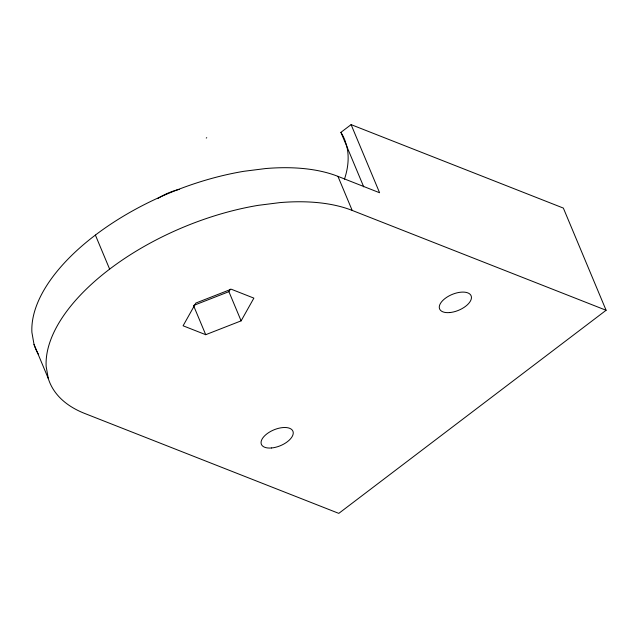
<?xml version="1.0" encoding="UTF-8"?>
<svg xmlns="http://www.w3.org/2000/svg" width="638" height="638" viewBox="0 0 638 638"><rect width="100%" height="100%" fill="white"/><g stroke="black" fill="none" stroke-linecap="round" stroke-linejoin="round"><path stroke-width="0.96" d="M205.723 334.695L183.09 325.787L195.85 303.05L231.243 289.213L253.876 298.121L241.116 320.858L205.723 334.695L193.505 305.498L228.906 291.662L230.326 289.142M206.257 138.055L206.752 137.68M363.716 186.854L340.915 132.353L351.099 124.625L563.354 208.084L606.1 310.267L338.794 513.375L84.782 413.488A182.899 91.728 -22.7 0 1 48.273 378.47L34.021 344.408L31.9 332.374A182.899 91.728 -22.7 0 1 244.051 171.271L265.607 168.552A182.899 91.728 -22.7 0 1 337.941 176.359L379.594 192.748L351.099 124.625M48.273 378.47L46.151 366.435A182.899 91.728 -22.7 0 1 258.294 205.332L279.851 202.613A182.899 91.728 -22.7 0 1 352.184 210.42L606.1 310.267M337.941 176.359L352.184 210.42M228.906 291.662L241.116 320.858M95.389 235.071L109.64 269.132M38.567 354.521A182.899 91.728 -22.7 0 1 34.021 344.408M157.65 198.625A36.581 18.343 -22.7 0 1 179.254 189.358M345.956 143.255A182.899 91.728 -22.7 0 1 344.464 179.158M340.915 132.353A182.899 91.728 -22.7 0 1 345.668 142.37M271.437 447.98A17.074 8.557 -22.7 0 0 293.049 431.567A17.074 8.557 -22.7 0 0 267.003 433.776A17.074 8.557 -22.7 0 0 271.437 447.98M449.646 312.572A17.074 8.557 -22.7 0 0 471.251 296.16A17.074 8.557 -22.7 0 0 445.204 298.377A17.074 8.557 -22.7 0 0 449.646 312.572"/></g></svg>
